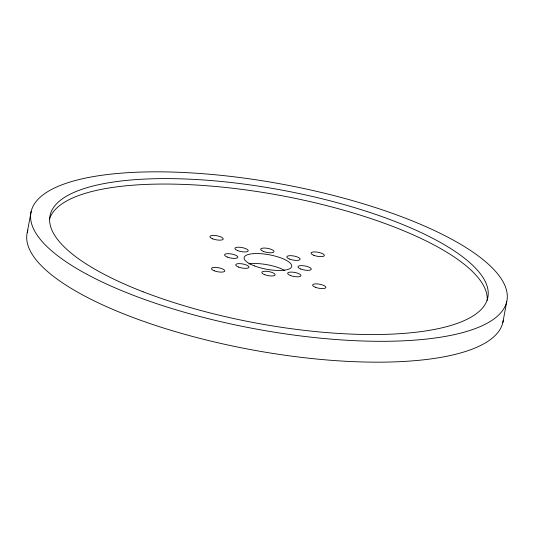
<?xml version="1.0" encoding="UTF-8"?>
<svg xmlns="http://www.w3.org/2000/svg" width="534" height="534" viewBox="0 0 534 534"><rect width="100%" height="100%" fill="white"/><g stroke="black" fill="none" stroke-linecap="round" stroke-linejoin="round"><path stroke-width="0.8" d="M27.267 232.363L31.139 211.511M502.861 322.489L506.733 301.637A242.049 73.592 10.5 0 0 164.372 171.888A242.049 73.592 10.5 0 0 135.696 296.19A242.049 73.592 10.5 0 0 506.733 301.637M49.462 219.367A222.685 67.705 10.5 0 1 280.243 195.437A222.685 67.705 10.5 0 1 487.162 300.475M248.964 263.916A24.204 7.356 10.5 0 1 284.682 270.438M503.268 320.213A242.049 73.592 10.5 0 1 248.51 349.196A242.049 73.592 10.5 0 1 27.908 230.134M254.418 265.905A24.204 7.356 10.5 0 0 291.684 266.586A24.204 7.356 10.5 0 0 257.675 253.55A24.204 7.356 10.5 0 0 254.418 265.905M238.651 267.1A6.775 2.063 10.5 0 0 249.024 267.24A6.775 2.063 10.5 0 0 239.419 263.616A6.775 2.063 10.5 0 0 238.651 267.1M227.33 257.081A6.775 2.063 10.5 0 0 237.864 257.355A6.775 2.063 10.5 0 0 228.465 253.663A6.775 2.063 10.5 0 0 227.33 257.081M237.857 250.7A6.775 2.063 10.5 0 0 248.237 250.84A6.775 2.063 10.5 0 0 238.631 247.209A6.775 2.063 10.5 0 0 237.857 250.7M263.476 251.461A6.775 2.063 10.5 0 0 274.009 251.728A6.775 2.063 10.5 0 0 264.61 248.043A6.775 2.063 10.5 0 0 263.476 251.461M289.768 259.15A6.775 2.063 10.5 0 0 300.141 259.29A6.775 2.063 10.5 0 0 290.536 255.666A6.775 2.063 10.5 0 0 289.768 259.15M300.742 269.043A6.775 2.063 10.5 0 0 311.275 269.31A6.775 2.063 10.5 0 0 301.87 265.625A6.775 2.063 10.5 0 0 300.742 269.043M290.563 275.557A6.775 2.063 10.5 0 0 300.936 275.698A6.775 2.063 10.5 0 0 291.33 272.073A6.775 2.063 10.5 0 0 290.563 275.557M264.597 274.663A6.775 2.063 10.5 0 0 275.13 274.93A6.775 2.063 10.5 0 0 265.732 271.245A6.775 2.063 10.5 0 0 264.597 274.663M315.4 287.285A6.775 2.063 10.5 0 0 325.9 287.532A6.775 2.063 10.5 0 0 316.468 283.861A6.775 2.063 10.5 0 0 315.4 287.285M313.858 255.332A6.775 2.063 10.5 0 0 324.358 255.579A6.775 2.063 10.5 0 0 314.92 251.901A6.775 2.063 10.5 0 0 313.858 255.332M212.739 238.858A6.775 2.063 10.5 0 0 223.239 239.105A6.775 2.063 10.5 0 0 213.8 235.427A6.775 2.063 10.5 0 0 212.739 238.858M214.281 270.818A6.775 2.063 10.5 0 0 224.781 271.065A6.775 2.063 10.5 0 0 215.349 267.387A6.775 2.063 10.5 0 0 214.281 270.818M143.079 291.771A222.685 67.705 10.5 0 0 487.395 299.22A222.685 67.705 10.5 0 0 176.32 178.723A222.685 67.705 10.5 0 0 143.079 291.771"/></g></svg>
